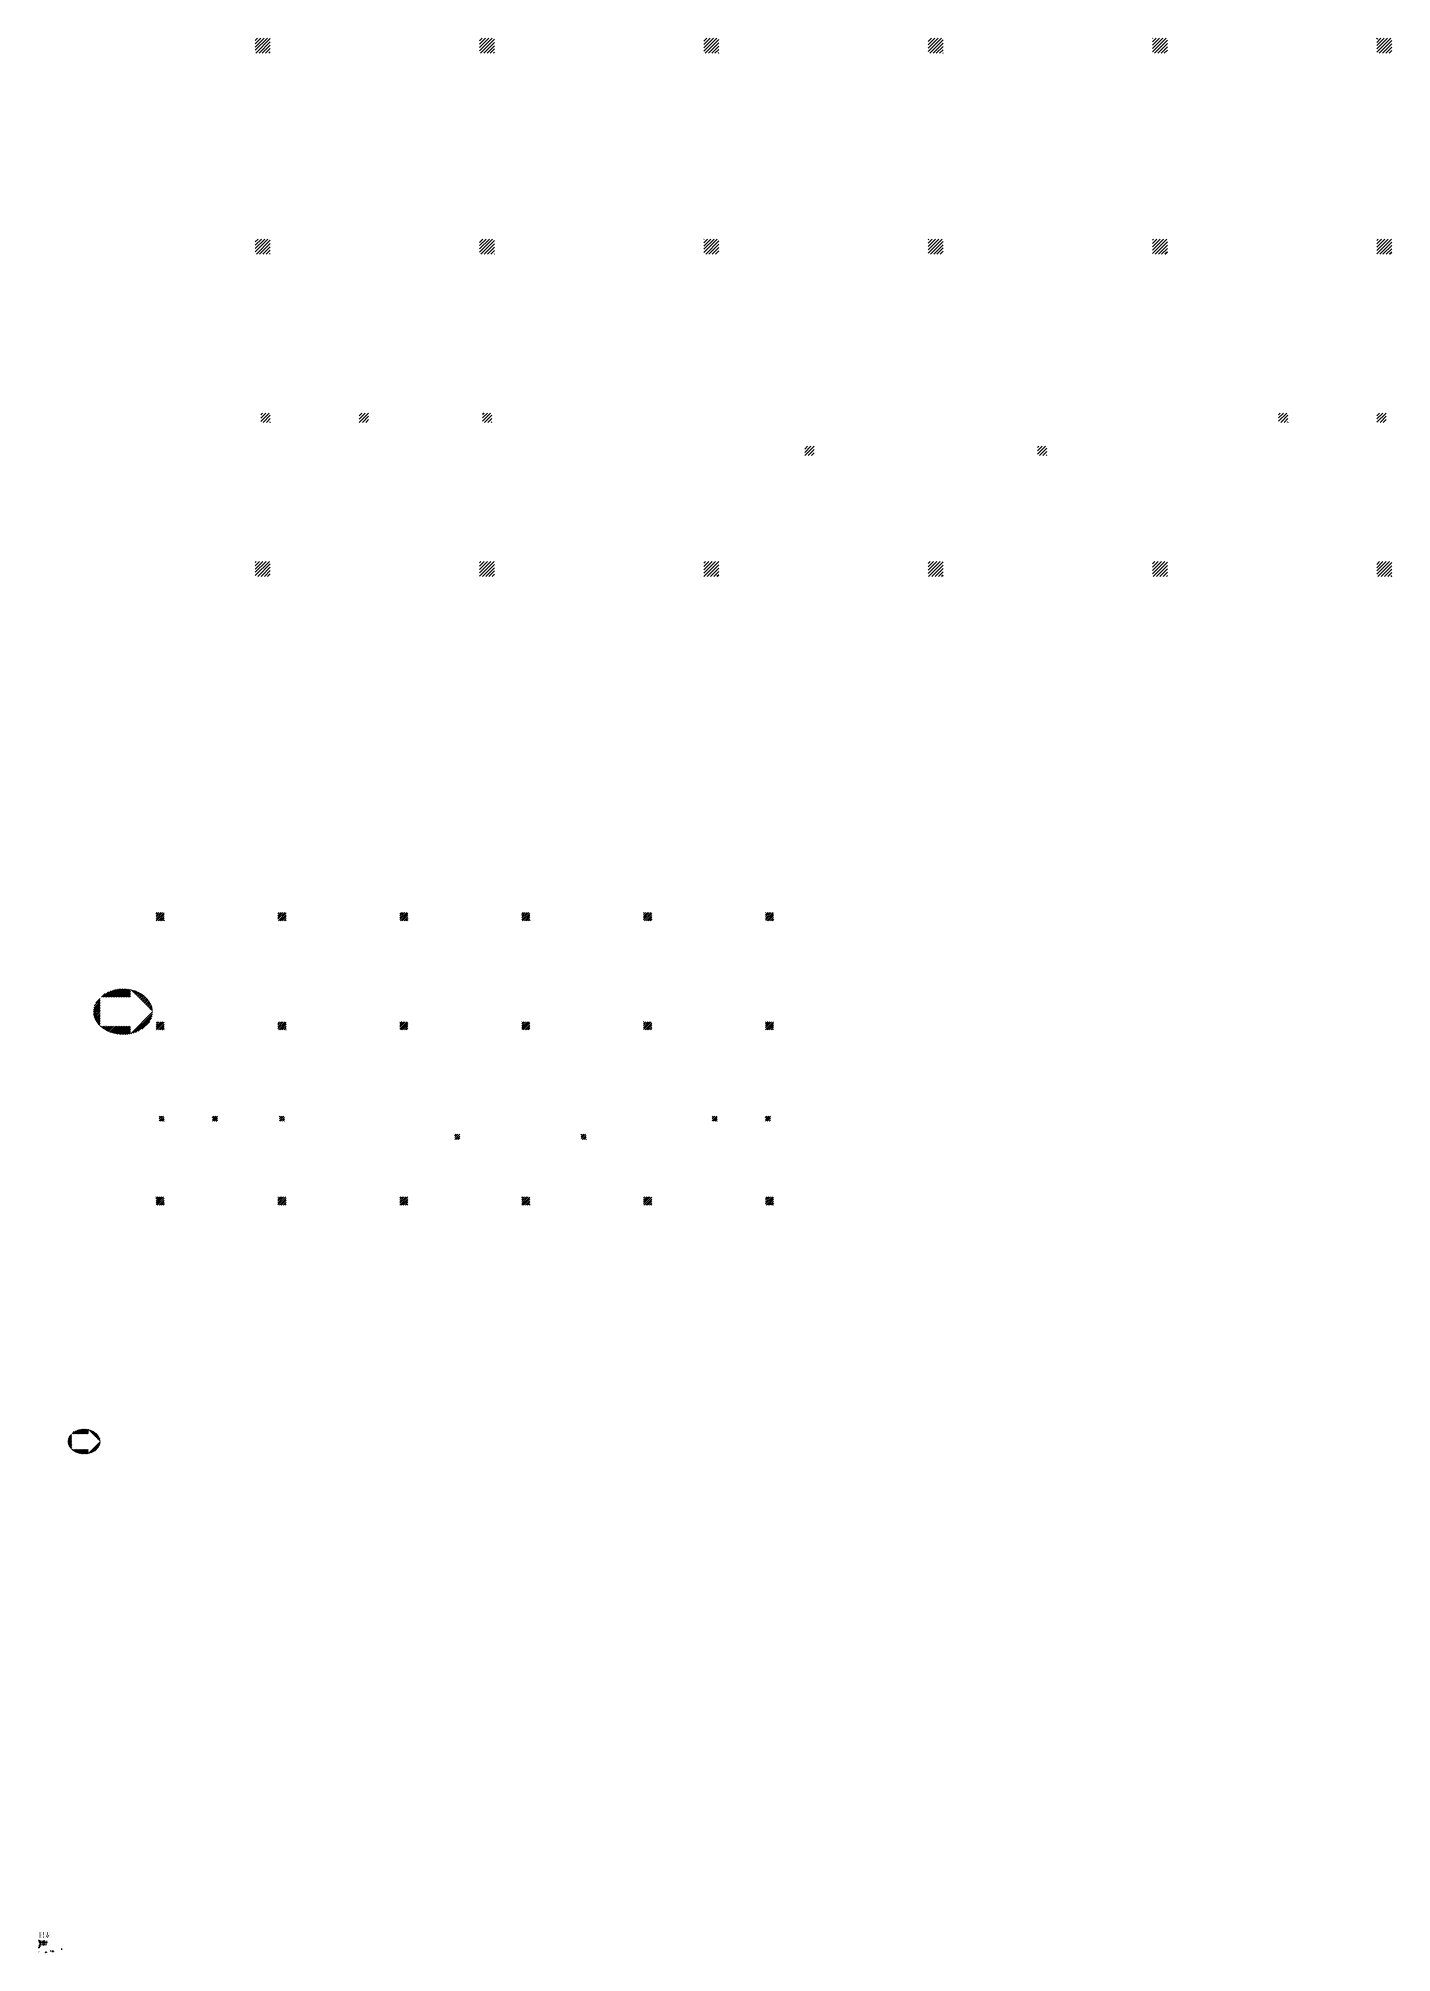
# Paper-space layout 'Layout1' of a CAD drawing. Extents: x 468 to 6662373, y -2877 to 9421100.
import ezdxf

# ---------------------------------------------------------------- set-up
doc = ezdxf.new("R2010")
doc.units = 0
doc.header["$LTSCALE"] = 1000
doc.layers.get('0').update_dxf_attribs({"linetype": 'CONTINUOUS'})
for name, color, linetype in [('COL', 4, 'CONTINUOUS'), ('DIM', 2, 'CONTINUOUS'), ('FORM', 1, 'CONTINUOUS')]:
    doc.layers.add(name, color=color, linetype=linetype)

# ---------------------------------------------------------------- blocks, each defined once
blk = doc.blocks.new('*X')
at = {"color": 0}
for p, q in [((5800, 50878), (6122, 51200)), ((5800, 50966), (6034, 51200)), ((5800, 51055), (5945, 51200)), ((5800, 51143), (5857, 51200)), ((5810, 50800), (6200, 51190)), ((5899, 50800), (6200, 51101)), ((5987, 50800), (6200, 51013)), ((6075, 50800), (6200, 50925)), ((6164, 50800), (6200, 50836)), ((11800, 50868), (12132, 51200)), ((11800, 50956), (12044, 51200)), ((11800, 51044), (11956, 51200)), ((11800, 51133), (11867, 51200)), ((11821, 50800), (12200, 51179)), ((11909, 50800), (12200, 51091)), ((11998, 50800), (12200, 51002)), ((12086, 50800), (12200, 50914)), ((12174, 50800), (12200, 50826)), ((17800, 50857), (18143, 51200)), ((17800, 50946), (18054, 51200)), ((17800, 51034), (17966, 51200)), ((17800, 51122), (17878, 51200)), ((17831, 50800), (18200, 51169)), ((17920, 50800), (18200, 51080)), ((18008, 50800), (18200, 50992)), ((18096, 50800), (18200, 50904)), ((18185, 50800), (18200, 50815)), ((23800, 50847), (24153, 51200)), ((23800, 50935), (24065, 51200)), ((23800, 51024), (23976, 51200)), ((23800, 51112), (23888, 51200)), ((23842, 50800), (24200, 51158)), ((23930, 50800), (24200, 51070)), ((24018, 50800), (24200, 50982)), ((24107, 50800), (24200, 50893)), ((24195, 50800), (24200, 50805)), ((29800, 50836), (30164, 51200)), ((29800, 50925), (30075, 51200)), ((29800, 51013), (29987, 51200)), ((29800, 51102), (29898, 51200)), ((29800, 51190), (29810, 51200)), ((29852, 50800), (30200, 51148)), ((29940, 50800), (30200, 51060)), ((30029, 50800), (30200, 50971)), ((30117, 50800), (30200, 50883)), ((35800, 50826), (36174, 51200)), ((35800, 50914), (36086, 51200)), ((35800, 51003), (35997, 51200)), ((35800, 51091), (35909, 51200)), ((35800, 51180), (35820, 51200)), ((35862, 50800), (36200, 51138)), ((35951, 50800), (36200, 51049)), ((36039, 50800), (36200, 50961)), ((36128, 50800), (36200, 50872)), ((5800, 45486), (6139, 45825)), ((5800, 45575), (6050, 45825)), ((5800, 45663), (5962, 45825)), ((5800, 45752), (5873, 45825)), ((5827, 45425), (6200, 45798)), ((5915, 45425), (6200, 45710)), ((6004, 45425), (6200, 45621)), ((11800, 45476), (12149, 45825)), ((11800, 45564), (12061, 45825)), ((11800, 45653), (11972, 45825)), ((11800, 45741), (11884, 45825)), ((11837, 45425), (12200, 45788)), ((11926, 45425), (12200, 45699)), ((12014, 45425), (12200, 45611)), ((17800, 45466), (18159, 45825)), ((17800, 45554), (18071, 45825)), ((17800, 45642), (17983, 45825)), ((17800, 45731), (17894, 45825)), ((17800, 45819), (17806, 45825)), ((17848, 45425), (18200, 45777)), ((17936, 45425), (18200, 45689)), ((18025, 45425), (18200, 45600)), ((23800, 45455), (24170, 45825)), ((23800, 45544), (24081, 45825)), ((23800, 45632), (23993, 45825)), ((23800, 45720), (23905, 45825)), ((23800, 45809), (23816, 45825)), ((23858, 45425), (24200, 45767)), ((23947, 45425), (24200, 45678)), ((24035, 45425), (24200, 45590)), ((29800, 45445), (30180, 45825)), ((29800, 45533), (30092, 45825)), ((29800, 45622), (30003, 45825)), ((29800, 45710), (29915, 45825)), ((29800, 45798), (29827, 45825)), ((29869, 45425), (30200, 45756)), ((29957, 45425), (30200, 45668)), ((35800, 45434), (36191, 45825)), ((35800, 45523), (36102, 45825)), ((35800, 45611), (36014, 45825)), ((35800, 45699), (35926, 45825)), ((35800, 45788), (35837, 45825)), ((35879, 45425), (36200, 45746)), ((35967, 45425), (36200, 45658)), ((6092, 45425), (6200, 45533)), ((6181, 45425), (6200, 45444)), ((12103, 45425), (12200, 45522)), ((12191, 45425), (12200, 45434)), ((18113, 45425), (18200, 45512)), ((24123, 45425), (24200, 45502)), ((30045, 45425), (30200, 45580)), ((30134, 45425), (30200, 45491)), ((36056, 45425), (36200, 45569)), ((36144, 45425), (36200, 45481)), ((5950, 40952), (6173, 41175)), ((5950, 41040), (6085, 41175)), ((5950, 41129), (5996, 41175)), ((6012, 40925), (6200, 41113)), ((6100, 40925), (6200, 41025)), ((8575, 40925), (8825, 41175)), ((8575, 41014), (8736, 41175)), ((8575, 41102), (8648, 41175)), ((8663, 40925), (8825, 41087)), ((8752, 40925), (8825, 40998)), ((11875, 40955), (12095, 41175)), ((11875, 41043), (12007, 41175)), ((11875, 41132), (11918, 41175)), ((11934, 40925), (12125, 41116)), ((12022, 40925), (12125, 41028)), ((33175, 40953), (33397, 41175)), ((33175, 41042), (33308, 41175)), ((33175, 41130), (33220, 41175)), ((33235, 40925), (33425, 41115)), ((33324, 40925), (33425, 41026)), ((35800, 40927), (36048, 41175)), ((35800, 41015), (35960, 41175)), ((35800, 41103), (35872, 41175)), ((35887, 40925), (36050, 41088)), ((35975, 40925), (36050, 41000)), ((6188, 40925), (6200, 40937)), ((12110, 40925), (12125, 40940)), ((33412, 40925), (33425, 40938)), ((20500, 40122), (20663, 40285)), ((20500, 40211), (20574, 40285)), ((20501, 40035), (20750, 40284)), ((20590, 40035), (20750, 40195)), ((20678, 40035), (20750, 40107)), ((26725, 40072), (26938, 40285)), ((26725, 40160), (26850, 40285)), ((26725, 40248), (26762, 40285)), ((26777, 40035), (26975, 40233)), ((26865, 40035), (26975, 40145)), ((26954, 40035), (26975, 40056)), ((5800, 36824), (6176, 37200)), ((5800, 36913), (6087, 37200)), ((5800, 37001), (5999, 37200)), ((5800, 37089), (5911, 37200)), ((5800, 37178), (5822, 37200)), ((5864, 36800), (6200, 37136)), ((5952, 36800), (6200, 37048)), ((6041, 36800), (6200, 36959)), ((11800, 36814), (12186, 37200)), ((11800, 36902), (12098, 37200)), ((11800, 36991), (12009, 37200)), ((11800, 37079), (11921, 37200)), ((11800, 37167), (11833, 37200)), ((11874, 36800), (12200, 37126)), ((11963, 36800), (12200, 37037)), ((12051, 36800), (12200, 36949)), ((17800, 36803), (18197, 37200)), ((17800, 36892), (18108, 37200)), ((17800, 36980), (18020, 37200)), ((17800, 37069), (17931, 37200)), ((17800, 37157), (17843, 37200)), ((17885, 36800), (18200, 37115)), ((17973, 36800), (18200, 37027)), ((18062, 36800), (18200, 36938)), ((23800, 36881), (24119, 37200)), ((23800, 36970), (24030, 37200)), ((23800, 37058), (23942, 37200)), ((23800, 37147), (23853, 37200)), ((23807, 36800), (24200, 37193)), ((23895, 36800), (24200, 37105)), ((23984, 36800), (24200, 37016)), ((24072, 36800), (24200, 36928)), ((29800, 36871), (30129, 37200)), ((29800, 36959), (30041, 37200)), ((29800, 37048), (29952, 37200)), ((29800, 37136), (29864, 37200)), ((29817, 36800), (30200, 37183)), ((29906, 36800), (30200, 37094)), ((29994, 36800), (30200, 37006)), ((30082, 36800), (30200, 36918)), ((35800, 36861), (36139, 37200)), ((35800, 36949), (36051, 37200)), ((35800, 37037), (35963, 37200)), ((35800, 37126), (35874, 37200)), ((35828, 36800), (36200, 37172)), ((35916, 36800), (36200, 37084)), ((36005, 36800), (36200, 36995)), ((36093, 36800), (36200, 36907)), ((6129, 36800), (6200, 36871)), ((12140, 36800), (12200, 36860)), ((18150, 36800), (18200, 36850)), ((24160, 36800), (24200, 36840)), ((30171, 36800), (30200, 36829)), ((36181, 36800), (36200, 36819)), ((1681, 25546), (1783, 25647)), ((1726, 25546), (1873, 25693)), ((1770, 25546), (1944, 25720)), ((1814, 25546), (2006, 25738)), ((1858, 25546), (2063, 25751)), ((1902, 25546), (2116, 25760)), ((1947, 25546), (2166, 25766)), ((1991, 25546), (2214, 25769)), ((2035, 25546), (2259, 25770)), ((2079, 25546), (2302, 25769)), ((2123, 25546), (2344, 25767)), ((2168, 25546), (2384, 25763)), ((2212, 25546), (2423, 25757)), ((2256, 25546), (2460, 25750)), ((2300, 25546), (2462, 25708)), ((2344, 25546), (2462, 25664)), ((2389, 25546), (2462, 25619)), ((2483, 25729), (2496, 25743)), ((2505, 25707), (2532, 25734)), ((2527, 25685), (2566, 25724)), ((2549, 25663), (2599, 25712)), ((2571, 25641), (2631, 25700)), ((2593, 25618), (2662, 25687)), ((2615, 25596), (2692, 25673)), ((2638, 25574), (2720, 25657)), ((2660, 25552), (2748, 25641)), ((2682, 25530), (2775, 25624)), ((1467, 25155), (1647, 25335)), ((1469, 25201), (1647, 25379)), ((1469, 25113), (1647, 25291)), ((1474, 25074), (1647, 25247)), ((1476, 25253), (1647, 25424)), ((1482, 25038), (1647, 25203)), ((1493, 25313), (1647, 25468)), ((1493, 25004), (1647, 25159)), ((1505, 24972), (1647, 25114)), ((1529, 25394), (1647, 25512)), ((2433, 25546), (2462, 25575)), ((2472, 24569), (3053, 25150)), ((2530, 24583), (3050, 25103)), ((2704, 25508), (2801, 25606)), ((2726, 25486), (2827, 25587)), ((2748, 25464), (2851, 25567)), ((2770, 25442), (2874, 25546)), ((2792, 25420), (2896, 25523)), ((2814, 25398), (2917, 25500)), ((2836, 25375), (2937, 25476)), ((2858, 25353), (2956, 25450)), ((2881, 25331), (2973, 25424)), ((2903, 25309), (2990, 25396)), ((2925, 25287), (3005, 25367)), ((2947, 25265), (3019, 25337)), ((2969, 25243), (3030, 25304)), ((2991, 25221), (3040, 25270)), ((3013, 25199), (3048, 25233)), ((3035, 25177), (3052, 25193)), ((1519, 24942), (1647, 25070)), ((1535, 24913), (1647, 25026)), ((1551, 24886), (1647, 24982)), ((1569, 24860), (1647, 24938)), ((1588, 24835), (1647, 24893)), ((1609, 24811), (1647, 24849)), ((1630, 24788), (1647, 24805)), ((1652, 24766), (1657, 24770)), ((1676, 24745), (1701, 24770)), ((1700, 24725), (1745, 24770)), ((1725, 24706), (1790, 24770)), ((1752, 24689), (1834, 24770)), ((1779, 24672), (1878, 24770)), ((1807, 24655), (1922, 24770)), ((1836, 24640), (1966, 24770)), ((1866, 24626), (2010, 24770)), ((1897, 24613), (2055, 24770)), ((1930, 24601), (2099, 24770)), ((1963, 24591), (2143, 24770)), ((1998, 24581), (2187, 24770)), ((2033, 24572), (2231, 24770)), ((2070, 24564), (2276, 24770)), ((2107, 24558), (2320, 24770)), ((2146, 24553), (2364, 24770)), ((2187, 24549), (2408, 24770)), ((2229, 24547), (2452, 24770)), ((2273, 24547), (2462, 24735)), ((2319, 24548), (2462, 24691)), ((2367, 24552), (2462, 24647)), ((2417, 24559), (2462, 24603)), ((2594, 24603), (3041, 25049)), ((2668, 24633), (3021, 24985)), ((2768, 24688), (2974, 24895)), ((359, 20), (363, 23)), ((359, 20), (362, 23)), ((359, 20), (362, 23)), ((359, 20), (362, 23)), ((359, 21), (362, 23)), ((359, 21), (361, 23)), ((359, 21), (361, 23)), ((359, 21), (361, 23)), ((359, 22), (361, 23)), ((359, 22), (360, 23)), ((359, 22), (360, 23)), ((359, 19), (361, 21)), ((359, 19), (361, 21)), ((359, 18), (361, 20)), ((359, 18), (361, 20)), ((359, 18), (361, 20)), ((359, 19), (361, 20)), ((359, 17), (361, 19)), ((359, 17), (361, 19)), ((359, 17), (361, 19)), ((359, 18), (361, 19)), ((359, 16), (361, 18)), ((359, 16), (361, 18)), ((359, 16), (361, 18)), ((359, 17), (361, 18)), ((359, 15), (361, 17)), ((359, 15), (361, 17)), ((359, 16), (361, 17)), ((360, 15), (361, 17)), ((360, 15), (362, 16)), ((360, 15), (362, 16)), ((360, 15), (361, 16)), ((360, 15), (361, 16)), ((360, 15), (361, 16)), ((361, 21), (363, 23)), ((361, 15), (363, 16)), ((361, 15), (363, 16)), ((361, 15), (363, 16)), ((361, 15), (362, 16)), ((362, 21), (363, 23)), ((362, 21), (363, 23)), ((362, 21), (363, 22)), ((362, 21), (363, 22)), ((362, 15), (363, 16)), ((362, 15), (363, 16)), ((362, 15), (363, 16)), ((363, 21), (363, 22)), ((363, 21), (363, 22)), ((363, 21), (363, 21)), ((363, 15), (363, 15)), ((363, 15), (363, 15)), ((363, 15), (363, 15)), ((364, 21), (365, 23)), ((364, 21), (365, 23)), ((364, 21), (365, 23)), ((364, 22), (365, 23)), ((364, 22), (365, 23)), ((364, 22), (365, 23)), ((364, 22), (364, 23)), ((364, 23), (364, 23)), ((364, 23), (364, 23)), ((364, 20), (365, 21)), ((364, 20), (365, 22)), ((364, 20), (365, 22)), ((364, 21), (365, 22)), ((364, 17), (368, 21)), ((364, 17), (368, 21)), ((364, 17), (368, 21)), ((364, 19), (365, 21)), ((364, 19), (365, 21)), ((364, 20), (365, 21)), ((364, 16), (368, 20)), ((364, 17), (366, 20)), ((364, 18), (366, 20)), ((364, 18), (365, 20)), ((364, 18), (365, 20)), ((364, 18), (365, 20)), ((364, 19), (365, 20)), ((364, 16), (365, 18)), ((364, 16), (365, 18)), ((364, 15), (365, 17)), ((364, 15), (365, 17)), ((364, 16), (365, 17)), ((364, 15), (365, 16)), ((364, 15), (365, 16)), ((364, 15), (365, 16)), ((364, 15), (365, 16)), ((365, 15), (365, 15)), ((365, 15), (365, 15)), ((365, 15), (365, 15)), ((365, 15), (365, 15)), ((366, 21), (368, 23)), ((366, 21), (368, 23)), ((366, 22), (367, 23)), ((366, 22), (367, 23)), ((366, 22), (367, 23)), ((366, 22), (367, 23)), ((366, 23), (366, 23)), ((366, 23), (366, 23)), ((366, 20), (368, 22)), ((366, 20), (368, 22)), ((366, 21), (368, 22)), ((366, 21), (368, 22)), ((366, 20), (368, 21)), ((366, 18), (368, 20)), ((366, 18), (368, 20)), ((366, 18), (368, 20)), ((366, 17), (368, 19)), ((366, 17), (368, 19)), ((366, 17), (368, 19)), ((366, 18), (368, 19)), ((366, 16), (368, 18)), ((366, 16), (368, 18)), ((366, 17), (368, 18)), ((366, 15), (368, 17)), ((366, 15), (368, 17)), ((366, 15), (368, 17)), ((366, 16), (368, 17)), ((366, 15), (368, 16)), ((366, 15), (368, 16)), ((366, 15), (368, 16)), ((367, 15), (368, 16)), ((367, 15), (368, 15)), ((367, 15), (368, 15)), ((368, 20), (372, 23)), ((368, 20), (371, 23)), ((368, 20), (371, 23)), ((368, 20), (371, 23)), ((368, 21), (371, 23)), ((368, 21), (370, 23)), ((368, 21), (370, 23)), ((368, 21), (370, 23)), ((368, 22), (370, 23)), ((368, 22), (369, 23)), ((368, 19), (370, 21)), ((368, 19), (370, 21)), ((368, 19), (370, 21)), ((368, 16), (371, 20)), ((368, 17), (371, 20)), ((368, 17), (371, 20)), ((368, 17), (371, 20)), ((368, 18), (370, 20)), ((368, 18), (370, 20)), ((368, 18), (370, 20)), ((368, 18), (370, 20)), ((368, 19), (370, 20)), ((368, 16), (370, 18)), ((368, 16), (370, 18)), ((368, 15), (370, 17)), ((368, 15), (370, 17)), ((368, 16), (370, 17)), ((368, 15), (368, 15)), ((369, 15), (370, 17)), ((369, 15), (371, 16)), ((369, 15), (371, 16)), ((369, 15), (370, 16)), ((369, 15), (370, 16)), ((369, 15), (370, 16)), ((370, 21), (372, 23)), ((370, 18), (372, 20)), ((370, 18), (372, 20)), ((370, 15), (372, 16)), ((370, 15), (372, 16)), ((370, 15), (372, 16)), ((370, 15), (371, 16)), ((371, 21), (372, 23)), ((371, 21), (372, 23)), ((371, 21), (372, 23)), ((371, 21), (372, 22)), ((371, 18), (372, 20)), ((371, 18), (372, 19)), ((371, 18), (372, 19)), ((371, 15), (372, 16)), ((371, 15), (372, 16)), ((371, 15), (372, 16)), ((372, 21), (372, 21)), ((372, 21), (372, 22)), ((372, 21), (372, 22)), ((372, 18), (372, 19)), ((372, 18), (372, 19)), ((372, 18), (372, 18)), ((372, 18), (372, 18)), ((372, 15), (372, 15)), ((372, 15), (372, 15)), ((372, 15), (372, 15)), ((372, 15), (372, 15)), ((373, 19), (377, 23)), ((373, 19), (376, 23)), ((373, 20), (376, 23)), ((373, 21), (375, 23)), ((373, 21), (374, 23)), ((373, 22), (374, 23)), ((373, 22), (374, 23)), ((373, 22), (374, 23)), ((373, 20), (375, 22)), ((373, 20), (375, 22)), ((373, 21), (375, 22)), ((373, 21), (375, 22)), ((373, 19), (375, 21)), ((373, 18), (375, 20)), ((373, 18), (375, 20)), ((373, 18), (375, 20)), ((373, 19), (375, 20)), ((373, 17), (375, 19)), ((373, 17), (375, 19)), ((373, 17), (375, 19)), ((373, 18), (375, 19)), ((373, 16), (375, 18)), ((373, 16), (375, 18)), ((373, 17), (375, 18)), ((373, 15), (375, 17)), ((373, 15), (375, 17)), ((373, 15), (375, 17)), ((373, 16), (375, 17)), ((373, 15), (375, 16)), ((373, 15), (375, 16)), ((373, 15), (375, 16)), ((374, 15), (375, 16)), ((374, 15), (375, 15)), ((374, 15), (375, 15)), ((374, 15), (375, 15)), ((375, 21), (377, 23)), ((376, 19), (380, 23)), ((376, 20), (379, 23)), ((376, 20), (379, 23)), ((376, 21), (377, 23)), ((376, 21), (377, 23)), ((376, 21), (377, 23)), ((376, 20), (378, 22)), ((376, 20), (378, 22)), ((376, 21), (378, 22)), ((376, 21), (378, 22)), ((376, 19), (378, 21)), ((376, 19), (378, 21)), ((376, 18), (378, 20)), ((376, 18), (378, 20)), ((376, 18), (378, 20)), ((376, 19), (378, 20)), ((376, 17), (378, 19)), ((376, 17), (378, 19)), ((376, 18), (378, 19)), ((376, 16), (378, 18)), ((376, 16), (378, 18)), ((376, 17), (378, 18)), ((376, 17), (378, 18)), ((376, 15), (378, 17)), ((376, 15), (378, 17)), ((376, 15), (378, 17)), ((376, 16), (378, 17)), ((376, 15), (378, 16)), ((376, 15), (378, 16)), ((377, 15), (378, 16)), ((377, 15), (378, 16)), ((377, 15), (378, 15)), ((377, 15), (378, 15)), ((378, 21), (380, 23)), ((378, 21), (380, 23)), ((378, 15), (378, 15)), ((379, 21), (380, 23)), ((379, 21), (380, 23)), ((379, 21), (380, 23)), ((379, 20), (381, 22)), ((379, 20), (381, 22)), ((379, 20), (381, 22)), ((379, 21), (381, 22)), ((379, 21), (381, 22)), ((379, 19), (381, 21)), ((379, 19), (381, 21)), ((379, 19), (381, 21)), ((379, 20), (381, 21)), ((379, 18), (381, 20)), ((379, 18), (381, 20)), ((379, 18), (381, 20)), ((379, 19), (381, 20)), ((379, 17), (381, 19)), ((379, 18), (381, 19)), ((379, 17), (381, 19)), ((379, 17), (381, 18)), ((379, 16), (381, 18)), ((379, 16), (381, 18)), ((379, 16), (381, 18)), ((379, 16), (381, 17)), ((379, 15), (381, 17)), ((379, 15), (381, 17)), ((379, 15), (381, 17)), ((379, 15), (381, 16)), ((379, 15), (381, 16)), ((380, 15), (381, 16)), ((380, 15), (381, 16)), ((380, 15), (381, 15)), ((381, 15), (381, 15)), ((381, 15), (381, 15)), ((382, 20), (385, 23)), ((382, 20), (385, 23)), ((382, 20), (384, 23)), ((382, 20), (384, 23)), ((382, 21), (384, 23)), ((382, 21), (384, 23)), ((382, 21), (383, 23)), ((382, 21), (383, 23)), ((382, 22), (383, 23)), ((382, 22), (383, 23)), ((382, 22), (382, 23)), ((382, 19), (383, 21)), ((382, 19), (383, 21)), ((382, 19), (383, 20)), ((382, 19), (383, 20)), ((382, 18), (383, 20)), ((382, 18), (383, 20)), ((382, 18), (383, 20)), ((382, 17), (384, 20)), ((382, 17), (384, 20)), ((382, 17), (384, 20)), ((382, 17), (384, 20)), ((382, 16), (385, 20)), ((382, 16), (383, 18)), ((382, 16), (383, 18)), ((382, 16), (383, 17)), ((382, 15), (383, 17)), ((382, 15), (383, 17)), ((382, 15), (383, 17)), ((382, 15), (383, 16)), ((382, 15), (384, 16)), ((382, 15), (384, 16)), ((382, 15), (384, 16)), ((383, 18), (385, 20)), ((383, 15), (384, 16)), ((383, 15), (385, 16)), ((383, 15), (385, 16)), ((383, 15), (385, 16)), ((384, 21), (385, 23)), ((384, 21), (385, 23)), ((384, 21), (386, 23)), ((384, 21), (386, 23)), ((384, 18), (385, 20)), ((384, 18), (385, 20)), ((384, 18), (386, 19)), ((384, 15), (385, 16)), ((384, 15), (386, 16)), ((384, 15), (386, 16)), ((385, 21), (386, 22)), ((385, 21), (386, 22)), ((385, 21), (386, 22)), ((385, 21), (386, 21)), ((385, 18), (386, 19)), ((385, 18), (386, 19)), ((385, 18), (386, 19)), ((385, 18), (386, 18)), ((385, 15), (386, 16)), ((385, 15), (386, 15)), ((385, 15), (386, 15)), ((385, 15), (386, 15)), ((386, 23), (386, 23)), ((386, 23), (387, 23)), ((386, 22), (387, 23)), ((386, 22), (387, 23)), ((386, 22), (387, 23)), ((386, 22), (388, 23)), ((386, 21), (388, 23)), ((387, 21), (388, 23)), ((387, 21), (388, 23)), ((387, 21), (389, 23)), ((387, 21), (389, 23)), ((388, 21), (389, 23)), ((388, 21), (389, 23)), ((388, 21), (390, 23)), ((388, 21), (390, 23)), ((388, 21), (390, 23)), ((388, 20), (391, 23)), ((388, 20), (391, 23)), ((388, 20), (389, 21)), ((388, 20), (389, 21)), ((388, 19), (389, 21)), ((388, 19), (389, 21)), ((388, 19), (389, 20)), ((388, 18), (389, 20)), ((388, 18), (389, 20)), ((388, 18), (389, 20)), ((388, 18), (389, 19)), ((388, 17), (389, 19)), ((388, 17), (389, 19)), ((388, 17), (389, 18)), ((388, 17), (389, 18)), ((388, 16), (389, 18)), ((388, 16), (389, 18)), ((388, 16), (389, 17)), ((388, 16), (389, 17)), ((388, 15), (389, 17)), ((388, 15), (389, 17)), ((388, 15), (389, 16)), ((388, 15), (389, 16)), ((388, 15), (389, 16)), ((388, 15), (389, 16)), ((389, 15), (389, 15)), ((389, 15), (389, 15)), ((389, 15), (389, 15)), ((390, 21), (391, 23)), ((390, 21), (391, 23)), ((390, 21), (391, 23)), ((390, 21), (391, 22)), ((391, 21), (391, 22)), ((391, 21), (391, 22)), ((392, 23), (392, 23)), ((392, 23), (392, 23)), ((392, 22), (392, 23)), ((392, 22), (393, 23)), ((392, 22), (393, 23)), ((392, 22), (393, 23)), ((392, 21), (393, 23)), ((392, 21), (393, 23)), ((392, 21), (393, 22)), ((392, 20), (393, 22)), ((392, 20), (393, 22)), ((392, 20), (393, 22)), ((392, 20), (393, 21)), ((392, 19), (393, 21)), ((392, 19), (393, 21)), ((392, 19), (393, 21)), ((392, 19), (393, 20)), ((392, 18), (393, 20)), ((392, 18), (393, 20)), ((392, 18), (393, 19)), ((392, 18), (393, 19)), ((392, 17), (393, 19)), ((392, 17), (393, 19)), ((392, 17), (393, 18)), ((392, 17), (393, 18)), ((392, 16), (393, 18)), ((392, 16), (393, 18)), ((392, 16), (393, 17)), ((392, 15), (393, 17)), ((392, 15), (393, 17)), ((392, 15), (393, 17)), ((392, 15), (393, 16)), ((392, 15), (393, 16)), ((392, 15), (393, 16)), ((392, 15), (393, 15)), ((393, 15), (393, 15)), ((393, 15), (393, 15)), ((393, 15), (393, 15)), ((394, 22), (395, 23)), ((394, 22), (395, 23)), ((394, 22), (395, 23)), ((394, 21), (396, 23)), ((394, 21), (396, 23)), ((394, 21), (396, 23)), ((394, 20), (396, 23)), ((394, 20), (397, 23)), ((394, 20), (397, 23)), ((394, 20), (397, 23)), ((394, 19), (396, 21)), ((394, 19), (396, 21)), ((394, 19), (396, 21)), ((394, 19), (396, 20)), ((394, 18), (396, 20)), ((394, 18), (396, 20)), ((394, 18), (396, 20)), ((394, 18), (396, 19)), ((394, 17), (396, 19)), ((394, 17), (396, 19)), ((394, 17), (396, 18)), ((394, 17), (396, 18)), ((394, 16), (396, 18)), ((394, 16), (396, 18)), ((394, 16), (396, 17)), ((394, 15), (396, 17)), ((394, 15), (396, 17)), ((394, 15), (396, 17)), ((394, 15), (396, 16)), ((394, 15), (396, 16)), ((394, 15), (396, 16)), ((395, 15), (396, 16)), ((395, 15), (396, 16)), ((395, 15), (397, 16)), ((395, 15), (397, 16)), ((396, 21), (397, 23)), ((396, 21), (398, 23)), ((396, 21), (398, 23)), ((396, 15), (397, 16)), ((396, 15), (398, 16)), ((396, 15), (398, 16)), ((396, 15), (398, 16)), ((397, 21), (398, 23)), ((397, 21), (398, 22)), ((397, 21), (398, 22)), ((397, 21), (398, 22)), ((397, 15), (398, 16)), ((397, 15), (398, 15)), ((397, 15), (398, 15)), ((398, 22), (400, 23)), ((398, 22), (400, 23)), ((398, 21), (400, 23)), ((398, 21), (400, 23)), ((398, 21), (401, 23)), ((398, 20), (401, 23)), ((398, 20), (401, 23)), ((398, 20), (401, 23)), ((398, 20), (402, 23)), ((398, 21), (398, 22)), ((398, 19), (400, 21)), ((398, 19), (400, 21)), ((398, 19), (400, 21)), ((398, 16), (398, 16)), ((398, 16), (399, 16)), ((398, 15), (399, 16)), ((398, 15), (399, 16)), ((398, 15), (400, 16)), ((398, 15), (400, 16)), ((398, 15), (398, 15)), ((398, 15), (398, 15)), ((399, 22), (399, 23)), ((399, 19), (400, 20)), ((399, 19), (400, 20)), ((399, 19), (400, 20)), ((399, 18), (400, 20)), ((399, 18), (400, 20)), ((399, 18), (401, 20)), ((399, 18), (401, 20)), ((399, 15), (402, 18)), ((399, 15), (402, 18)), ((399, 15), (400, 16)), ((399, 15), (400, 16)), ((400, 21), (402, 23)), ((400, 18), (401, 20)), ((400, 18), (401, 19)), ((400, 18), (402, 19)), ((400, 18), (402, 19)), ((400, 15), (402, 17)), ((400, 15), (402, 17)), ((400, 15), (402, 17)), ((400, 15), (402, 17)), ((401, 21), (402, 23)), ((401, 21), (402, 23)), ((401, 21), (402, 23)), ((401, 18), (402, 19)), ((401, 18), (402, 19)), ((401, 17), (402, 19)), ((401, 17), (402, 19)), ((401, 17), (402, 19)), ((401, 17), (402, 18)), ((401, 16), (402, 18)), ((401, 15), (402, 16)), ((401, 15), (402, 16)), ((401, 15), (402, 16)), ((402, 21), (402, 22)), ((402, 21), (402, 22)), ((402, 21), (402, 22)), ((402, 21), (402, 22)), ((606, 82), (608, 82)), ((606, 82), (608, 82)), ((606, 82), (608, 82)), ((606, 82), (630, 82)), ((606, 82), (630, 82)), ((606, 82), (630, 82)), ((606, 82), (630, 82)), ((606, 81), (608, 81)), ((606, 81), (608, 81)), ((606, 81), (608, 81)), ((606, 81), (608, 81)), ((606, 81), (608, 81)), ((606, 81), (608, 81)), ((606, 81), (608, 81)), ((606, 80), (608, 80)), ((606, 80), (608, 80)), ((606, 80), (608, 80)), ((606, 80), (608, 80)), ((606, 80), (608, 80)), ((606, 80), (608, 80)), ((606, 80), (608, 80)), ((606, 80), (608, 80)), ((606, 80), (608, 80)), ((606, 79), (608, 79)), ((606, 79), (608, 79)), ((606, 79), (608, 79)), ((606, 79), (608, 79)), ((606, 79), (608, 79)), ((606, 79), (608, 79)), ((606, 79), (608, 79)), ((606, 78), (608, 78)), ((606, 78), (630, 78)), ((606, 78), (630, 78)), ((606, 78), (630, 78)), ((606, 78), (630, 78)), ((608, 82), (609, 82)), ((608, 82), (609, 82)), ((608, 82), (609, 82)), ((608, 81), (609, 81)), ((608, 81), (609, 81)), ((608, 81), (609, 81)), ((608, 81), (609, 81)), ((608, 81), (609, 81)), ((608, 81), (609, 81)), ((608, 81), (609, 81)), ((608, 80), (609, 80)), ((608, 80), (609, 80)), ((608, 80), (609, 80)), ((608, 80), (609, 80)), ((608, 80), (609, 80)), ((608, 80), (609, 80)), ((608, 80), (609, 80)), ((608, 80), (609, 80)), ((608, 80), (609, 80)), ((608, 79), (609, 79)), ((608, 79), (609, 79)), ((608, 79), (609, 79)), ((608, 79), (609, 79)), ((608, 79), (609, 79)), ((608, 79), (609, 79)), ((608, 79), (609, 79)), ((608, 78), (609, 78)), ((609, 82), (610, 82)), ((609, 82), (610, 82)), ((609, 82), (610, 82)), ((609, 81), (610, 81)), ((609, 80), (609, 80)), ((609, 80), (609, 80)), ((609, 80), (609, 80)), ((609, 80), (609, 80)), ((609, 80), (610, 80)), ((609, 80), (610, 80)), ((609, 80), (610, 80)), ((609, 80), (610, 80)), ((609, 79), (610, 79)), ((609, 79), (610, 79)), ((609, 79), (610, 79)), ((609, 79), (610, 79)), ((609, 79), (610, 79)), ((609, 79), (610, 79)), ((609, 79), (610, 79)), ((609, 78), (610, 78)), ((610, 81), (610, 81)), ((610, 81), (610, 81)), ((610, 81), (610, 81)), ((610, 81), (610, 81)), ((610, 81), (610, 81)), ((610, 81), (610, 81)), ((610, 80), (610, 80)), ((610, 80), (610, 80)), ((610, 80), (610, 80)), ((610, 80), (610, 80)), ((610, 80), (610, 80)), ((610, 80), (610, 80)), ((611, 82), (611, 82)), ((611, 82), (611, 82)), ((611, 82), (611, 82)), ((611, 81), (611, 81)), ((611, 81), (611, 81)), ((611, 81), (611, 81)), ((611, 81), (611, 81)), ((611, 81), (611, 81)), ((611, 81), (611, 81)), ((611, 81), (611, 81)), ((611, 80), (611, 80)), ((611, 80), (611, 80)), ((611, 80), (611, 80)), ((611, 80), (611, 80)), ((611, 80), (611, 80)), ((611, 80), (611, 80)), ((611, 80), (611, 80)), ((611, 80), (611, 80)), ((611, 80), (611, 80)), ((611, 79), (611, 79)), ((611, 79), (611, 79)), ((611, 79), (611, 79)), ((611, 79), (611, 79)), ((611, 79), (611, 79)), ((611, 79), (611, 79)), ((611, 79), (611, 79)), ((611, 78), (611, 78)), ((612, 81), (613, 81)), ((612, 81), (613, 81)), ((612, 81), (613, 81)), ((612, 81), (613, 81)), ((612, 81), (613, 81)), ((612, 81), (613, 81)), ((612, 80), (613, 80)), ((612, 80), (613, 80)), ((612, 80), (613, 80)), ((612, 80), (613, 80)), ((612, 80), (613, 80)), ((612, 80), (613, 80)), ((612, 80), (613, 80)), ((612, 80), (613, 80)), ((612, 80), (613, 80)), ((612, 79), (613, 79)), ((612, 79), (613, 79)), ((612, 79), (613, 79)), ((612, 79), (613, 79)), ((613, 82), (614, 82)), ((613, 82), (614, 82)), ((613, 82), (614, 82)), ((613, 79), (614, 79)), ((613, 79), (614, 79)), ((613, 78), (614, 78)), ((614, 81), (614, 81)), ((614, 81), (614, 81)), ((614, 81), (614, 81)), ((614, 81), (614, 81)), ((614, 81), (614, 81)), ((614, 81), (614, 81)), ((614, 81), (614, 81)), ((614, 80), (614, 80)), ((614, 80), (614, 80)), ((614, 80), (614, 80)), ((614, 80), (614, 80)), ((614, 80), (614, 80)), ((614, 80), (614, 80)), ((614, 80), (614, 80)), ((614, 80), (614, 80)), ((614, 80), (614, 80)), ((614, 79), (614, 79)), ((614, 79), (614, 79)), ((614, 79), (614, 79)), ((614, 79), (614, 79)), ((614, 79), (614, 79)), ((615, 81), (616, 81)), ((615, 81), (616, 81)), ((615, 81), (616, 81)), ((615, 81), (616, 81)), ((615, 81), (616, 81)), ((615, 81), (616, 81)), ((615, 80), (616, 80)), ((615, 80), (616, 80)), ((615, 80), (616, 80)), ((615, 80), (616, 80)), ((615, 80), (616, 80)), ((615, 80), (616, 80)), ((615, 80), (616, 80)), ((615, 80), (616, 80)), ((615, 80), (616, 80)), ((615, 79), (616, 79)), ((615, 79), (616, 79)), ((615, 79), (616, 79)), ((615, 79), (616, 79)), ((616, 82), (617, 82)), ((616, 82), (617, 82)), ((616, 82), (617, 82)), ((616, 81), (617, 81)), ((616, 81), (617, 81)), ((616, 81), (617, 81)), ((616, 81), (617, 81)), ((616, 81), (617, 81)), ((616, 81), (617, 81)), ((616, 81), (617, 81)), ((616, 80), (617, 80)), ((616, 80), (617, 80)), ((616, 80), (617, 80)), ((616, 80), (617, 80)), ((616, 80), (617, 80)), ((616, 80), (617, 80)), ((616, 80), (617, 80)), ((616, 80), (617, 80)), ((616, 80), (617, 80)), ((616, 79), (617, 79)), ((616, 79), (617, 79)), ((616, 79), (617, 79)), ((616, 79), (617, 79)), ((616, 79), (617, 79)), ((616, 79), (617, 79)), ((616, 79), (617, 79)), ((616, 78), (617, 78)), ((617, 80), (618, 80)), ((617, 80), (618, 80)), ((617, 80), (618, 80)), ((617, 80), (618, 80)), ((617, 80), (618, 80)), ((617, 80), (618, 80)), ((617, 80), (618, 80)), ((617, 80), (618, 80)), ((617, 79), (618, 79)), ((617, 79), (618, 79)), ((617, 79), (618, 79)), ((617, 79), (618, 79)), ((617, 79), (618, 79)), ((617, 79), (618, 79)), ((617, 79), (618, 79)), ((617, 78), (618, 78)), ((618, 82), (619, 82)), ((618, 82), (619, 82)), ((618, 82), (619, 82)), ((618, 81), (619, 81)), ((618, 81), (619, 81)), ((618, 81), (619, 81)), ((618, 81), (619, 81)), ((618, 81), (619, 81)), ((618, 81), (619, 81)), ((618, 81), (619, 81)), ((618, 80), (619, 80)), ((618, 80), (619, 80)), ((618, 80), (619, 80)), ((618, 80), (619, 80)), ((618, 80), (619, 80)), ((618, 80), (619, 80)), ((619, 82), (620, 82)), ((619, 82), (620, 82)), ((619, 82), (620, 82)), ((619, 81), (620, 81)), ((619, 81), (620, 81)), ((619, 81), (620, 81)), ((619, 81), (620, 81)), ((619, 81), (620, 81)), ((619, 81), (620, 81)), ((619, 81), (620, 81)), ((619, 80), (620, 80)), ((619, 80), (620, 80)), ((619, 80), (620, 80)), ((619, 80), (620, 80)), ((619, 80), (620, 80)), ((619, 80), (620, 80)), ((619, 80), (620, 80)), ((619, 80), (620, 80)), ((619, 80), (620, 80)), ((619, 79), (620, 79)), ((619, 79), (620, 79)), ((619, 79), (620, 79)), ((619, 79), (620, 79)), ((619, 79), (620, 79)), ((619, 79), (620, 79)), ((619, 79), (620, 79)), ((619, 78), (620, 78)), ((620, 81), (622, 81)), ((620, 81), (622, 81)), ((620, 81), (622, 81)), ((620, 81), (622, 81)), ((620, 81), (622, 81)), ((620, 81), (622, 81)), ((620, 80), (622, 80)), ((620, 80), (624, 80)), ((620, 80), (624, 80)), ((620, 80), (624, 80)), ((620, 80), (624, 80)), ((620, 79), (624, 79)), ((620, 79), (624, 79)), ((620, 79), (624, 79)), ((620, 79), (622, 79)), ((622, 82), (622, 82)), ((622, 82), (622, 82)), ((622, 82), (623, 82)), ((622, 81), (622, 81)), ((622, 80), (622, 80)), ((622, 80), (622, 80)), ((622, 80), (622, 80)), ((622, 80), (623, 80)), ((622, 79), (622, 79)), ((622, 79), (622, 79)), ((622, 79), (622, 79)), ((622, 78), (623, 78)), ((623, 81), (625, 81)), ((623, 81), (625, 81)), ((623, 81), (625, 81)), ((623, 81), (625, 81)), ((623, 81), (625, 81)), ((623, 81), (624, 81)), ((623, 80), (625, 80)), ((623, 79), (624, 79)), ((624, 82), (625, 82)), ((624, 80), (625, 80)), ((624, 80), (625, 80)), ((624, 79), (625, 79)), ((624, 78), (625, 78)), ((625, 82), (625, 82)), ((625, 82), (625, 82)), ((625, 81), (625, 81)), ((625, 81), (625, 81)), ((625, 80), (625, 80)), ((625, 80), (625, 80)), ((625, 80), (625, 80)), ((625, 80), (625, 80)), ((625, 80), (625, 80)), ((625, 80), (625, 80)), ((625, 79), (625, 79)), ((625, 79), (625, 79)), ((625, 79), (625, 79)), ((625, 79), (625, 79)), ((625, 79), (625, 79)), ((625, 79), (625, 79)), ((626, 82), (627, 82)), ((626, 82), (627, 82)), ((626, 82), (627, 82)), ((626, 81), (627, 81)), ((626, 81), (627, 81)), ((626, 81), (627, 81)), ((626, 81), (627, 81)), ((626, 81), (627, 81)), ((626, 81), (627, 81)), ((626, 81), (627, 81)), ((626, 80), (627, 80)), ((626, 80), (627, 80)), ((626, 80), (627, 80)), ((626, 80), (627, 80)), ((626, 80), (627, 80)), ((626, 80), (627, 80)), ((626, 80), (627, 80)), ((626, 80), (626, 80)), ((626, 80), (626, 80)), ((626, 79), (626, 79)), ((626, 79), (626, 79)), ((626, 79), (626, 79)), ((626, 79), (626, 79)), ((626, 79), (626, 79)), ((626, 79), (626, 79)), ((626, 79), (626, 79)), ((626, 78), (626, 78)), ((627, 80), (627, 80)), ((627, 80), (627, 80)), ((627, 80), (627, 80)), ((627, 80), (627, 80)), ((627, 80), (628, 80)), ((627, 79), (628, 79)), ((627, 79), (628, 79)), ((627, 79), (628, 79)), ((627, 79), (628, 79)), ((627, 78), (628, 78)), ((628, 82), (630, 82)), ((628, 82), (630, 82)), ((628, 82), (630, 82)), ((628, 81), (630, 81)), ((628, 81), (630, 81)), ((628, 81), (630, 81)), ((628, 81), (630, 81)), ((628, 81), (630, 81)), ((628, 81), (630, 81)), ((628, 81), (630, 81)), ((628, 80), (630, 80)), ((628, 80), (630, 80)), ((628, 80), (630, 80)), ((628, 80), (630, 80)), ((628, 80), (630, 80)), ((628, 80), (630, 80)), ((628, 80), (630, 80)), ((628, 80), (630, 80)), ((628, 80), (630, 80)), ((628, 79), (630, 79)), ((628, 79), (630, 79)), ((628, 79), (630, 79)), ((628, 79), (630, 79)), ((628, 79), (630, 79)), ((628, 79), (630, 79)), ((628, 79), (630, 79)), ((629, 78), (630, 78))]:
    blk.add_line(p, q, dxfattribs=at)

psp = doc.layouts.get("Layout1")

# ---------------------------------------------------------------- block references
at = {"color": 0, "xscale": 100, "yscale": 100, "zscale": 100}
psp.add_blockref('*X', (0, -2596), dxfattribs=at)
at = {"layer": 'COL', "color": 0}
for p in [(1230, 4248), (1230, 4248), (1230, 1083), (1230, 1083), (1230, 1083), (1230, 1083), (1230, 1083), (1230, 1083), (1230, 1083), (1230, 1083), (1230, 1083), (1230, 1083), (1230, 1083), (1230, 1083), (1230, 1083), (1230, 1083), (1230, 1083), (1230, 1083), (1230, 1083), (1230, 1083), (1230, 1083), (1230, 1083), (1230, 1083), (1230, 1083), (1230, 1083), (1230, 1083), (1230, -2002), (1230, -2892), (4080, 1083), (4530, 1083), (7680, 4248)]:
    psp.add_blockref('*X', p, dxfattribs=at)
at = {"layer": 'DIM', "color": 0, "xscale": 1.5, "yscale": 1.5, "zscale": 1.5}
psp.add_blockref('*X', (-71, 18446), dxfattribs=at)
at = {"layer": 'FORM', "color": 0, "xscale": 184, "yscale": 184, "zscale": 184}
psp.add_blockref('*X', (1573, 300), dxfattribs=at)

doc.saveas('drawing.dxf')
